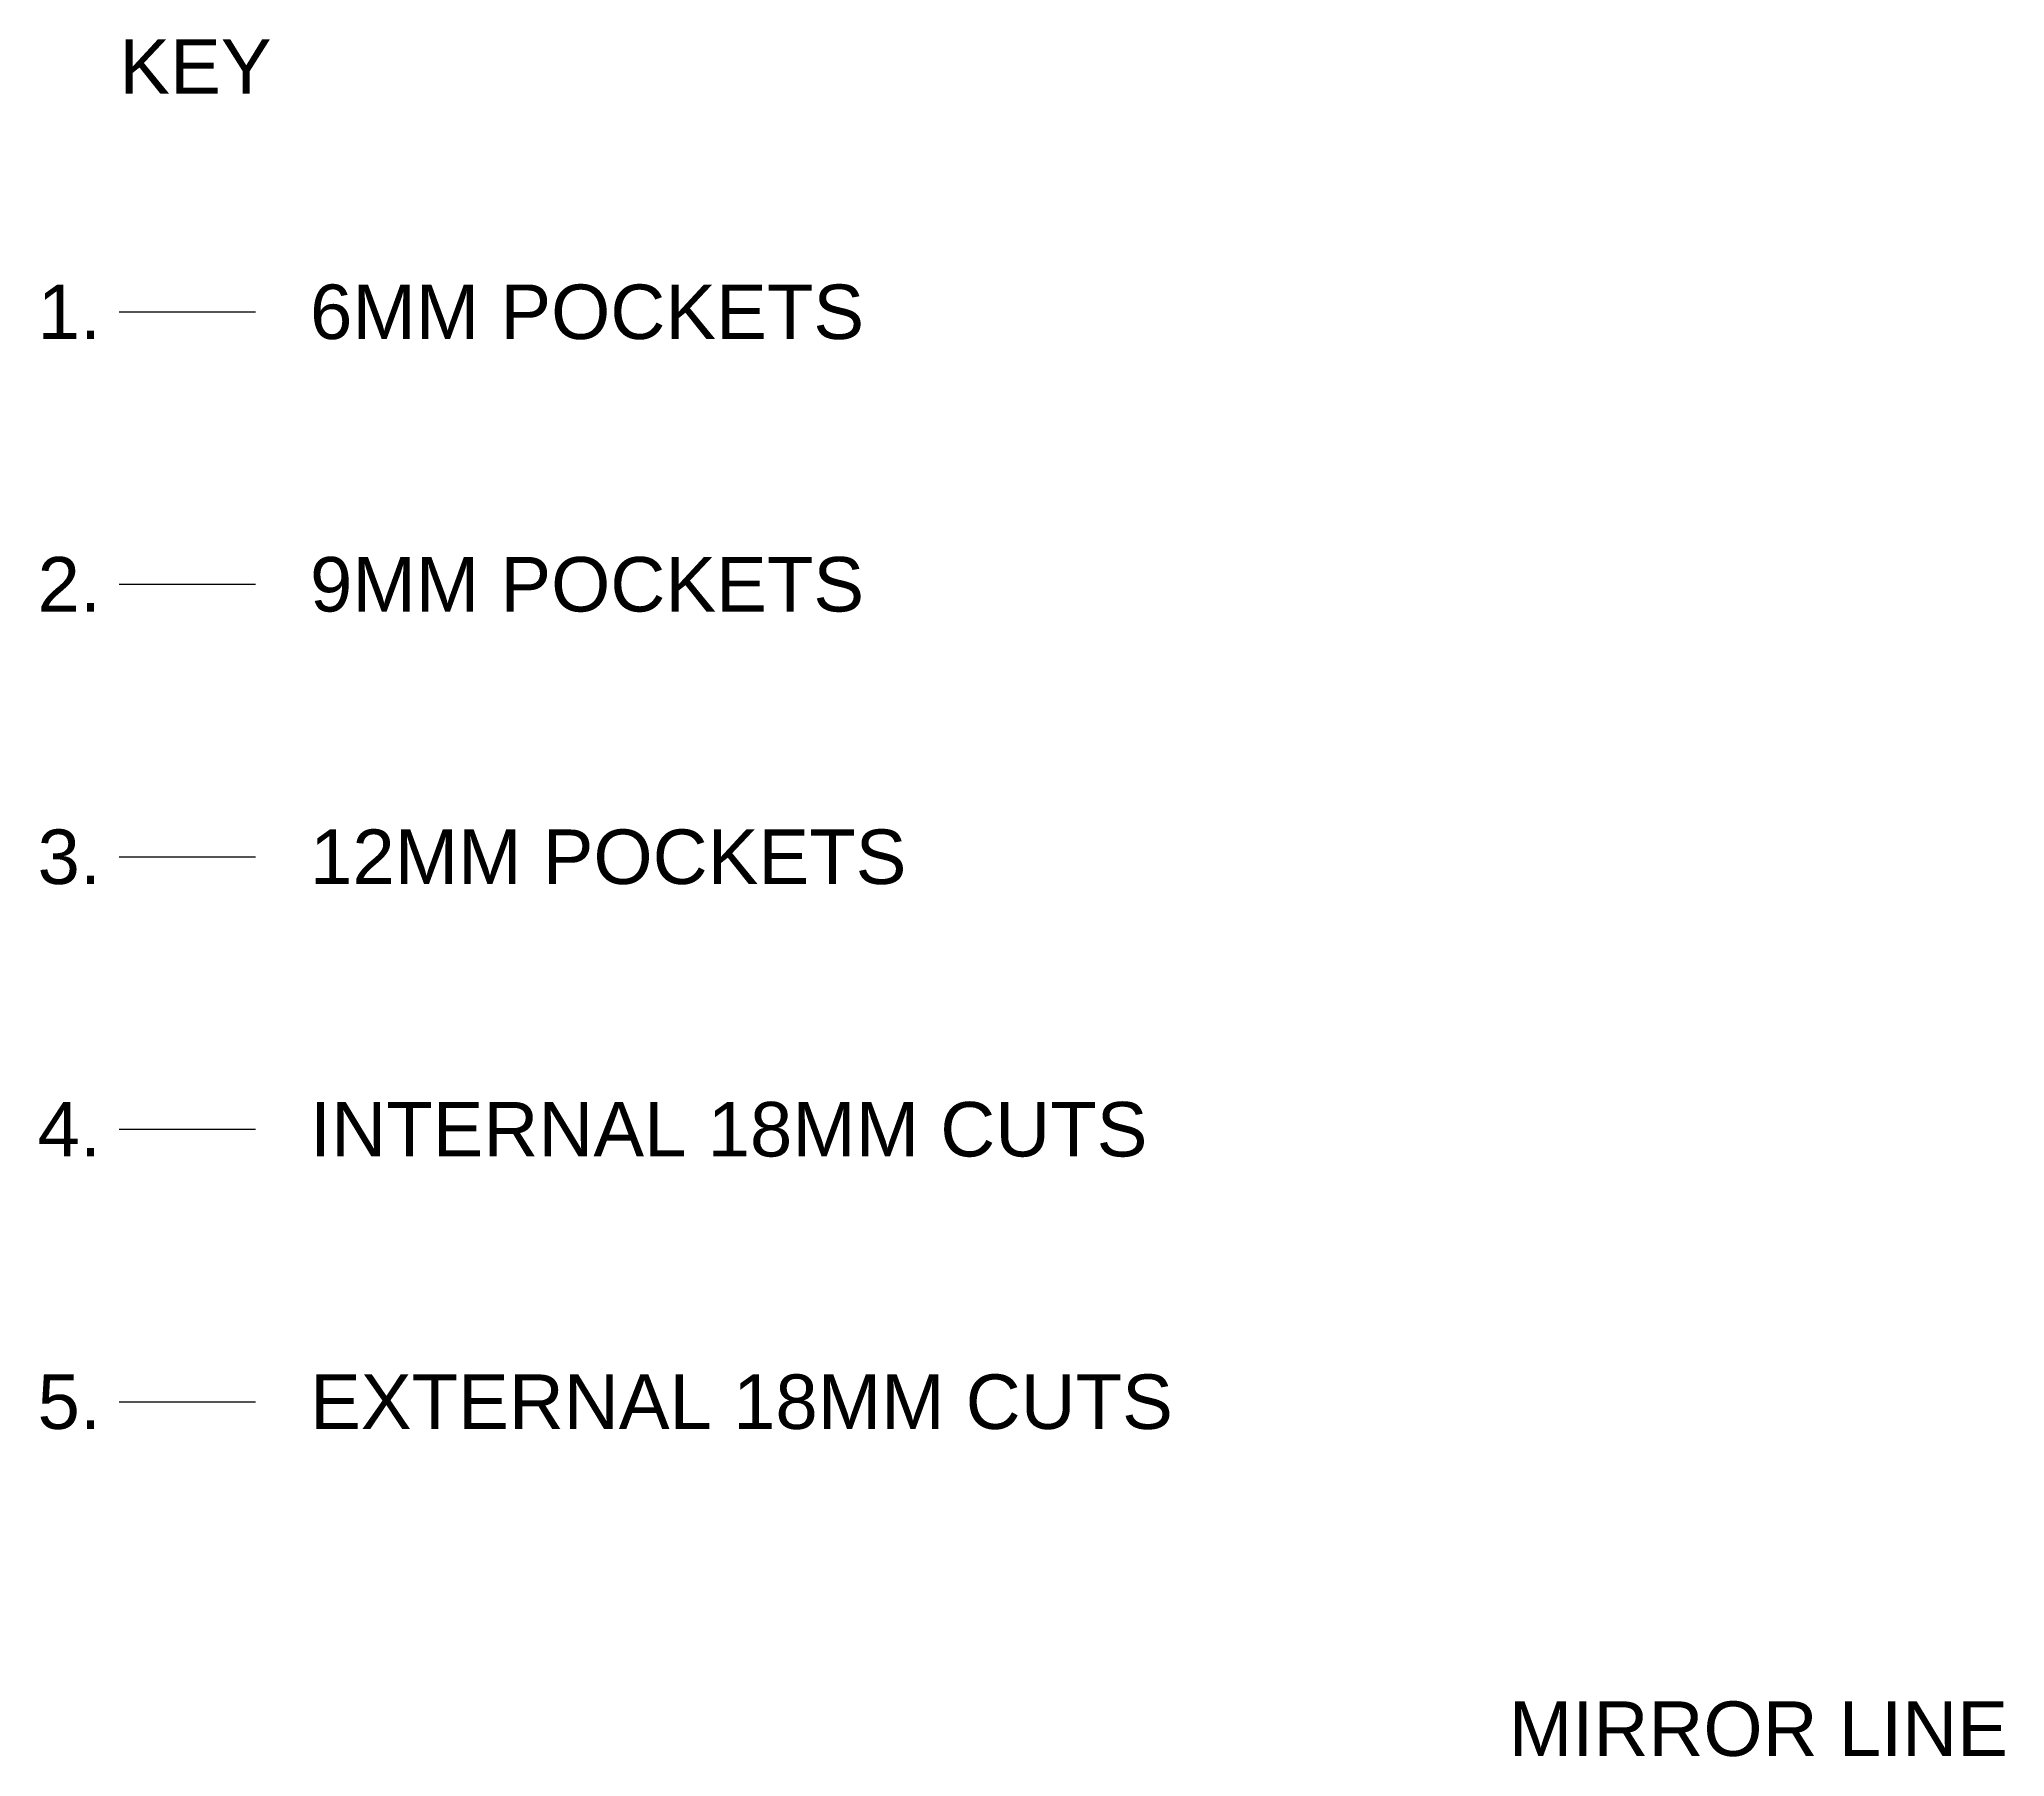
# Model space of a CAD drawing. Header units: millimetres. Extents: x -29 to 2520, y -40 to 2440.
# Drawn here: x -29 to 692, y 1070 to 1700 of the extents above; entities that cross this region are included whole.
import ezdxf

# ---------------------------------------------------------------- set-up
doc = ezdxf.new("R2010")
doc.units = ezdxf.units.MM
doc.layers.get('0').update_dxf_attribs({"true_color": 0xffffff})
doc.styles.add('textstyle13', font='')
doc.styles.add('textstyle14', font='')
doc.styles.add('textstyle15', font='')
doc.styles.add('textstyle16', font='')
doc.styles.add('textstyle17', font='')
doc.styles.add('textstyle18', font='')
doc.styles.add('textstyle19', font='')
doc.styles.add('textstyle20', font='')
doc.styles.add('textstyle21', font='')
doc.styles.add('textstyle22', font='')
doc.styles.add('textstyle23', font='')
doc.styles.add('textstyle24', font='')
doc.styles.get('textstyle13').set_extended_font_data('Arial')
doc.styles.get('textstyle14').set_extended_font_data('Arial')
doc.styles.get('textstyle15').set_extended_font_data('Arial')
doc.styles.get('textstyle16').set_extended_font_data('Arial')
doc.styles.get('textstyle17').set_extended_font_data('Arial')
doc.styles.get('textstyle18').set_extended_font_data('Arial')
doc.styles.get('textstyle19').set_extended_font_data('Arial')
doc.styles.get('textstyle20').set_extended_font_data('Arial')
doc.styles.get('textstyle21').set_extended_font_data('Arial')
doc.styles.get('textstyle22').set_extended_font_data('Arial')
doc.styles.get('textstyle23').set_extended_font_data('Arial')
doc.styles.get('textstyle24').set_extended_font_data('Arial')

msp = doc.modelspace()

# ---------------------------------------------------------------- linework, layer by layer
at = {"color": 3, "true_color": 0x00ff00}
msp.add_line((0, 1600), (50, 1600), dxfattribs=at)
at = {"color": 4, "true_color": 0x00ffff}
msp.add_line((0, 1500), (50, 1500), dxfattribs=at)
at = {"color": 2, "true_color": 0xffff00}
msp.add_line((0, 1400), (50, 1400), dxfattribs=at)
at = {"color": 1, "true_color": 0xff0000}
msp.add_line((0, 1300), (50, 1300), dxfattribs=at)
at = {"color": 6, "true_color": 0xff00ff}
msp.add_line((0, 1200), (50, 1200), dxfattribs=at)

# ---------------------------------------------------------------- texts
at = {"char_height": 1, "attachment_point": 1}
for s, insert, style in [('\\H20;KEY', (0, 1700), 'textstyle19'), ('\\H20;1.', (-30, 1610), 'textstyle20'), ('\\H20;6MM POCKETS', (70, 1610), 'textstyle18'), ('\\H20;2.', (-30, 1510), 'textstyle21'), ('\\H20;9MM POCKETS', (70, 1510), 'textstyle17'), ('\\H20;3.', (-30, 1410), 'textstyle22'), ('\\H20;12MM POCKETS', (70, 1410), 'textstyle16'), ('\\H20;4.', (-30, 1310), 'textstyle23'), ('\\H20;INTERNAL 18MM CUTS', (70, 1310), 'textstyle15'), ('\\H20;5.', (-30, 1210), 'textstyle24'), ('\\H20;EXTERNAL 18MM CUTS', (70, 1210), 'textstyle14'), ('\\H20;MIRROR LINE', (510, 1090), 'textstyle13')]:
    msp.add_mtext(s, dxfattribs=dict(at, insert=insert, style=style))

doc.saveas('drawing.dxf')
